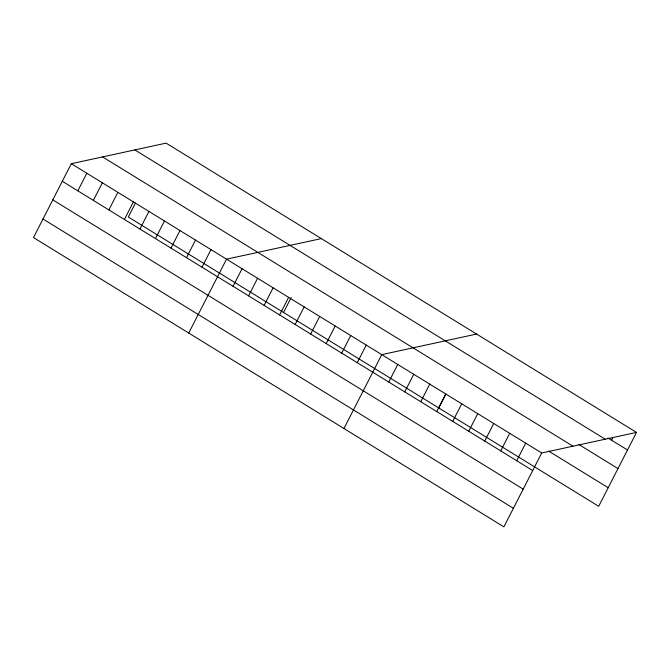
<?xml version="1.0" encoding="UTF-8"?>
<svg xmlns="http://www.w3.org/2000/svg" width="670" height="670" viewBox="0 0 670 670"><rect width="100%" height="100%" fill="white"/><g stroke="black" fill="none" stroke-linecap="round" stroke-linejoin="round"><path stroke-width="1" d="M636.5 432.418L166.11 143.129L71.305 163.698L33.5 237.582L503.89 526.871L541.695 452.987L636.5 432.418L598.695 506.302L128.305 217.013L135.432 203.077M77.837 190.824L86.832 173.245M93.356 200.372L102.351 182.793M108.883 209.919L117.878 192.34M124.402 219.467L133.397 201.888M139.93 229.014L148.924 211.435M155.448 238.562L164.443 220.983M170.976 248.109L179.97 230.522M186.495 257.657L195.489 240.069M202.013 267.196L211.017 249.617M188.731 333.049L226.535 259.164L321.34 238.595M233.059 286.291L242.063 268.712M248.587 295.839L257.582 278.259M264.106 305.386L273.109 287.807M279.633 314.934L288.628 297.354M283.527 312.48L291.14 297.614M295.152 324.481L304.155 306.894M310.679 334.029L319.674 316.441M326.198 343.576L335.201 325.989M341.725 353.115L350.72 335.536M357.244 362.663L366.239 345.084M343.961 428.515L381.766 354.631L476.571 334.062M388.759 382.051L397.762 364.463M404.755 391.883L413.75 374.304M420.752 401.715L429.746 384.136M436.74 411.556L445.743 393.977M438.758 407.946L445.893 394.01M452.736 421.388L461.731 403.809M468.732 431.229L477.727 413.641M484.72 441.061L493.715 423.482M500.716 450.902L509.711 433.314M516.704 460.734L525.707 443.155M611.509 440.165L612.933 437.384M607.958 437.979L627.505 449.997M134.829 149.912L605.219 439.202M578.897 444.537L617.991 468.581M102.594 156.914L572.984 446.203M548.671 451.111L608.201 487.718M71.305 163.698L541.695 452.987M62.31 181.285L532.7 470.566M52.804 199.861L523.195 489.15M43.006 219.006L513.396 508.296"/></g></svg>
